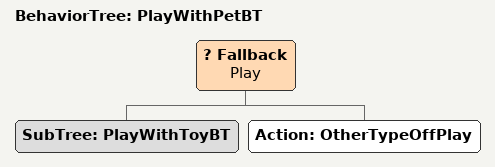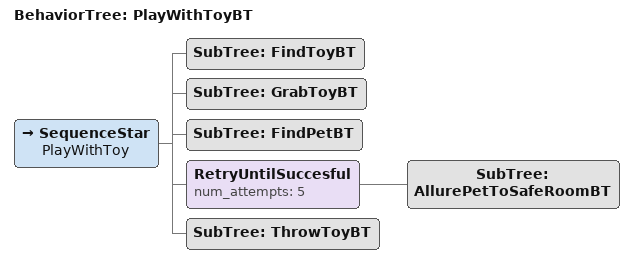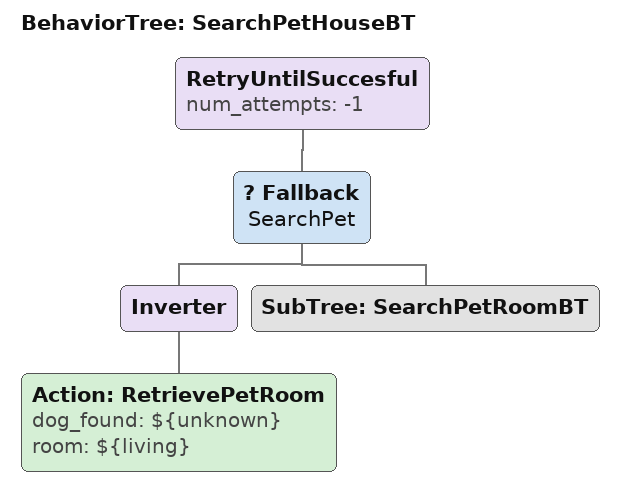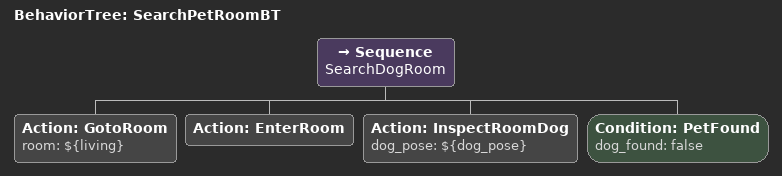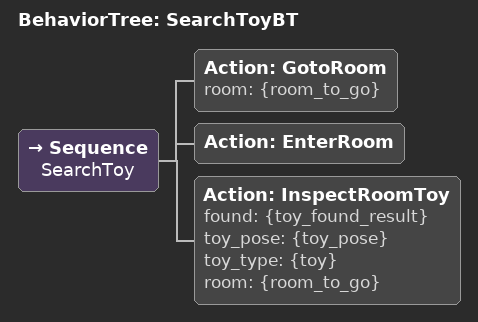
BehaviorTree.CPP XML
<BehaviorTree ID="PlayWithPetBT">
    <Fallback name="Play">
        <SubTree ID="PlayWithToyBT"/>
        <Action ID="OtherTypeOffPlay"/>
    </Fallback>
</BehaviorTree>

<BehaviorTree ID="PlayWithToyBT">
    <SequenceStar name="PlayWithToy">
        <SubTree ID="FindToyBT"/>
        <SubTree ID="GrabToyBT"/>
        <SubTree ID="FindPetBT"/>
        <RetryUntilSuccesful num_attempts="5">
            <SubTree ID="AllurePetToSafeRoomBT"/>
        </RetryUntilSuccesful>
        <SubTree ID="ThrowToyBT"/>
    </SequenceStar>
</BehaviorTree>

<BehaviorTree ID="SearchPetHouseBT">
    <RetryUntilSuccesful num_attempts="-1">
        <Fallback name="SearchPet">
            <Inverter>
                <Action ID="RetrievePetRoom" dog_found="${unknown}" room="${living}"/>
            </Inverter>
            <SubTree ID="SearchPetRoomBT"/>
        </Fallback>
    </RetryUntilSuccesful>
</BehaviorTree>

<BehaviorTree ID="SearchPetRoomBT">
    <Sequence name="SearchDogRoom">
        <Action ID="GotoRoom" room="${living}"/>
        <Action ID="EnterRoom"/>
        <Action ID="InspectRoomDog" dog_pose="${dog_pose}"/>
        <Condition ID="PetFound" dog_found="false"/>
    </Sequence>
</BehaviorTree>

<BehaviorTree ID="SearchToyBT">
    <Sequence name="SearchToy">
        <Action ID="GotoRoom" room="{room_to_go}"/>
        <Action ID="EnterRoom"/>
        <Action ID="InspectRoomToy" found="{toy_found_result}" toy_pose="{toy_pose}" toy_type="{toy}" room="{room_to_go}"/>
    </Sequence>
</BehaviorTree>
